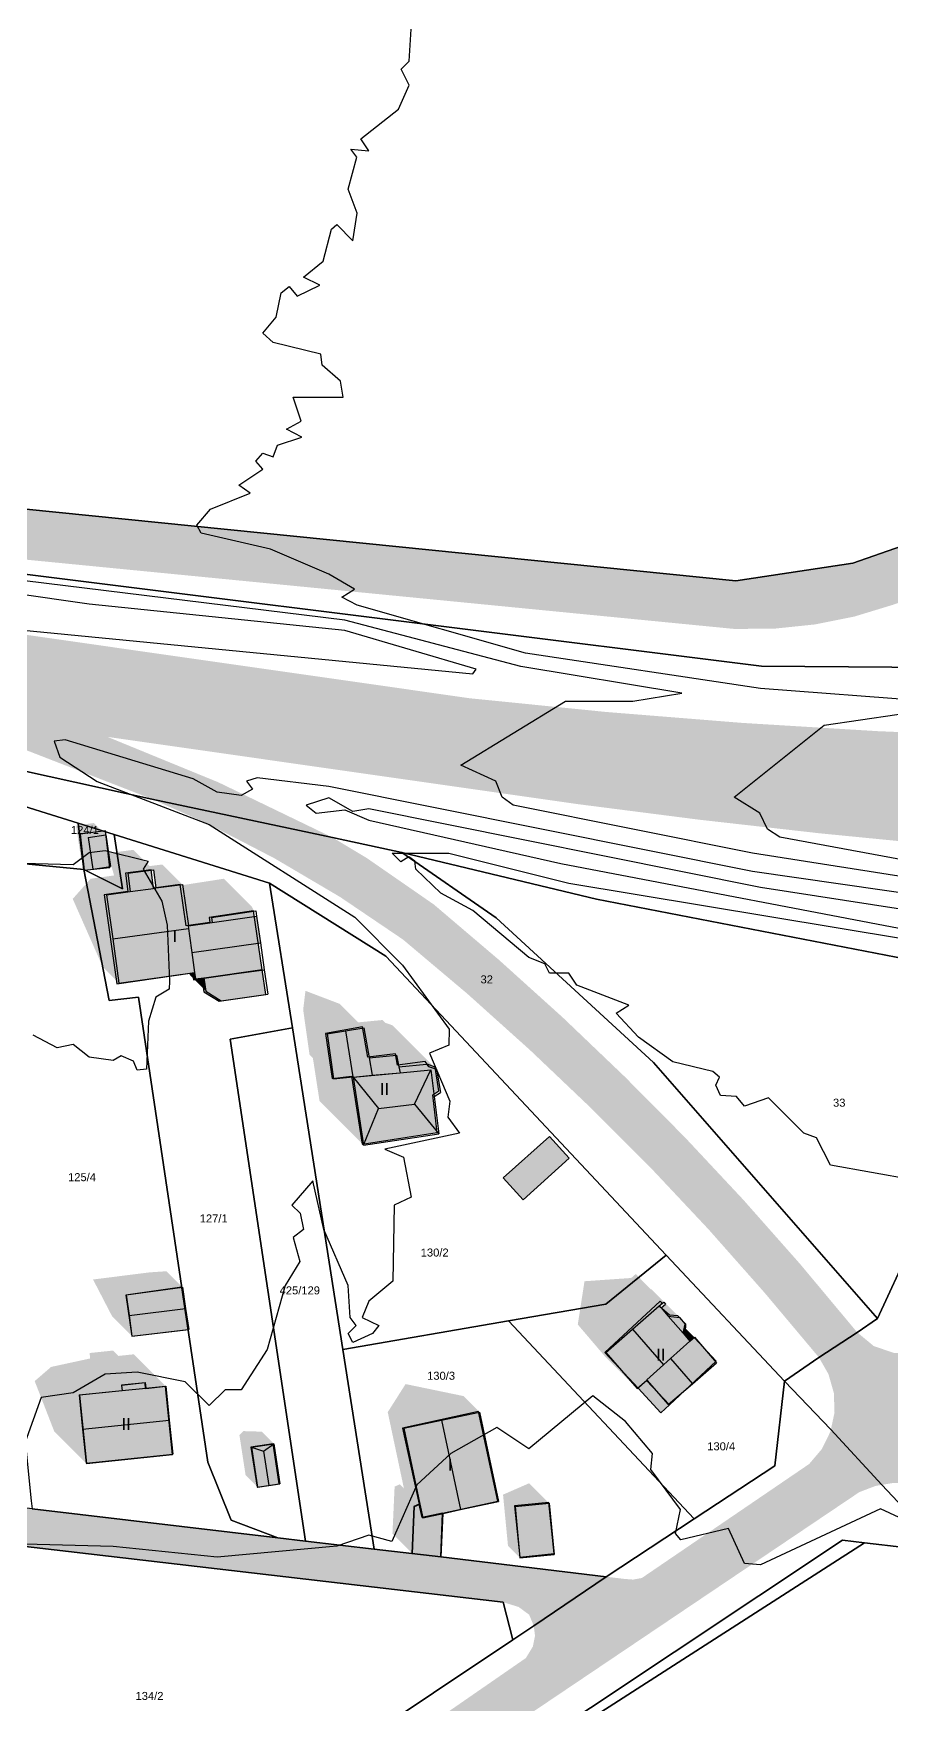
# Model space of a CAD drawing. Header units: millimetres. Extents: x 238 to 3518, y -74 to 2735.
# Drawn here: x 2522.4 to 2629.8, y 1544.8 to 1753.7 of the extents above; entities that cross this region are included whole.
import ezdxf
from ezdxf.enums import TextEntityAlignment as Align

# ---------------------------------------------------------------- set-up
doc = ezdxf.new("R2010")
doc.units = ezdxf.units.MM
for name, color, linetype in [('LP_Flurstueck_bez', 7, 'Continuous'), ('LP_Flurstuecke', 8, 'Continuous'), ('LP_Gebaeude_Dachaufsicht', 9, 'Continuous'), ('LP_Gebaeude_Dachschatten', 253, 'Continuous'), ('LP_Gebaeude_F', 254, 'Continuous'), ('LP_Gebaeude_Geschosszahl', 7, 'Continuous'), ('LP_Gebaeude_Schatten', 7, 'Continuous'), ('LP_Gebaeude_U', 7, 'Continuous'), ('LP_Topographie_Hoehenlinien', 8, 'Continuous'), ('LP_Verkehr_Strassen', 9, 'Continuous'), ('LP_Verkehr_Wege_Plaetze', 252, 'Continuous')]:
    doc.layers.add(name, color=color, linetype=linetype)
doc.styles.get("Standard").update_dxf_attribs({"font": 'arial.ttf'})

msp = doc.modelspace()

# ---------------------------------------------------------------- hatches: boundary and pattern name
at = {"layer": 'LP_Gebaeude_Dachschatten'}
for points in [[(2541.83, 1641.83), (2541.79, 1642.15), (2541.83, 1642.15), (2541.07, 1647.32), (2537.75, 1646.9), (2537.75, 1646.88), (2534.52, 1646.44), (2534.52, 1646.45), (2531.58, 1646.04), (2532.35, 1640.52)], [(2550.83, 1640.02), (2550.35, 1643.37), (2544.8, 1642.57), (2541.83, 1642.14), (2541.83, 1642.15), (2541.79, 1642.15), (2541.83, 1641.83), (2541.96, 1640.91), (2542.25, 1638.82)], [(2561.46, 1629.03), (2559.17, 1628.67), (2559.97, 1623.03), (2562.39, 1623.28)], [(2565.59, 1619.31), (2570.1, 1619.85), (2572.13, 1624.15), (2568.3, 1623.8), (2562.41, 1623.25)], [(2565.59, 1619.31), (2562.41, 1623.25), (2563.72, 1614.75)], [(2541.07, 1596.98), (2534.02, 1596.03), (2534.39, 1593.45), (2541.46, 1594.34)], [(2597.36, 1591.73), (2594.02, 1588.82), (2597.94, 1584.31), (2599.16, 1585.37), (2599.15, 1585.39), (2601.24, 1587.27)], [(2604.85, 1584.93), (2607.86, 1587.55), (2605.1, 1590.73), (2604.54, 1590.24), (2604.55, 1590.23), (2602.12, 1588.06)], [(2539.42, 1580.35), (2538.98, 1584.6), (2536.48, 1584.34), (2536.48, 1584.35), (2533.53, 1584.06), (2533.53, 1584.08), (2528.14, 1583.52), (2528.59, 1579.25)], [(2573.48, 1580.38), (2568.75, 1579.37), (2570.77, 1569.85), (2571.13, 1568.18), (2573.67, 1568.72), (2575.86, 1569.19)], [(2552.51, 1577.43), (2549.7, 1577), (2551.21, 1576.5)], [(2549.7, 1577), (2550.47, 1571.99), (2551.87, 1572.2), (2551.21, 1576.5)], [(2586.93, 1569.98), (2582.67, 1569.56), (2583.29, 1563.16), (2587.55, 1563.58)]]:
    msp.add_hatch(color=253, dxfattribs=at).paths.add_polyline_path(points)
at = {"layer": 'LP_Gebaeude_F'}
for points in [[(2528.26, 1653.63), (2528.77, 1649.13), (2531.99, 1649.45), (2531.46, 1654.02)], [(2531.27, 1646.04), (2532.86, 1634.91), (2542.34, 1636.26), (2542.46, 1635.41), (2543.51, 1635.56), (2551.04, 1636.66), (2549.96, 1644.05), (2544.42, 1643.18), (2544.51, 1642.58), (2541.54, 1642.14), (2540.77, 1647.33), (2537.44, 1646.88), (2537.14, 1649.16), (2533.93, 1648.74), (2534.23, 1646.43)], [(2543.51, 1635.56), (2543.75, 1633.91), (2545.67, 1632.73), (2551.49, 1633.58), (2551.04, 1636.66)], [(2558.98, 1628.71), (2559.78, 1623.07), (2562.21, 1623.36), (2563.55, 1614.85), (2572.92, 1616.33), (2572.37, 1621.03), (2573.15, 1621.54), (2572.69, 1624.48), (2571.69, 1624.86), (2571.42, 1625.2), (2567.99, 1624.74), (2567.71, 1626.17), (2564.26, 1625.76), (2563.6, 1629.52)], [(2581.2, 1610.66), (2583.69, 1607.9), (2589.44, 1613.1), (2586.97, 1615.82)], [(2534, 1595.99), (2534.73, 1590.85), (2541.77, 1591.7), (2540.98, 1596.98)], [(2593.92, 1588.83), (2598.08, 1584.35), (2599.13, 1585.32), (2601.98, 1582.28), (2607.81, 1587.76), (2605.1, 1590.66), (2604.57, 1590.35), (2604, 1591.36), (2604.03, 1592.35), (2603.04, 1593.41), (2602.01, 1593.5), (2600.72, 1594.59), (2601.08, 1594.99), (2600.82, 1595.25)], [(2528.18, 1583.49), (2529.07, 1574.97), (2539.84, 1576.09), (2538.95, 1584.58), (2536.47, 1584.32), (2536.39, 1585.04), (2533.45, 1584.73), (2533.53, 1584.04)], [(2598.08, 1584.35), (2600.92, 1581.29), (2601.98, 1582.28), (2599.13, 1585.32)], [(2568.61, 1579.38), (2570.68, 1569.88), (2571.04, 1568.2), (2573.59, 1568.76), (2580.53, 1570.26), (2578.1, 1581.44)], [(2549.62, 1577), (2550.4, 1571.99), (2553.17, 1572.42), (2552.4, 1577.43)], [(2569.75, 1563.72), (2573.39, 1563.3), (2573.59, 1568.76), (2571.04, 1568.2), (2570.68, 1569.88), (2570.01, 1569.59)], [(2582.62, 1569.64), (2583.28, 1563.26), (2587.57, 1563.7), (2586.91, 1570.09)]]:
    msp.add_hatch(color=254, dxfattribs=at).paths.add_polyline_path(points)
at = {"layer": 'LP_Gebaeude_Schatten'}
for points in [[(2529.98, 1655.01), (2531.48, 1653.51), (2529.27, 1653.18), (2529.86, 1649.22), (2528.36, 1650.72), (2527.77, 1654.68), (2529.98, 1655.01)], [(2536.97, 1649.62), (2538.57, 1649.82), (2541.07, 1647.32), (2537.75, 1646.9), (2537.44, 1649.15), (2534.23, 1648.74), (2534.52, 1646.45), (2531.58, 1646.04), (2532.35, 1640.52), (2533.12, 1634.99), (2531.12, 1636.99), (2527.35, 1645.52), (2529.58, 1648.04), (2532.52, 1648.45), (2531.92, 1650.58), (2531.82, 1651.25), (2534.94, 1651.65), (2536.97, 1649.62)], [(2549.75, 1644.54), (2550.02, 1644.01), (2544.7, 1643.18), (2544.8, 1642.57), (2541.83, 1642.14), (2541.83, 1642.15), (2541.08, 1647.24), (2546.25, 1648.04), (2549.75, 1644.54)], [(2541.96, 1636.24), (2542.59, 1636.33), (2542.71, 1635.51), (2543.76, 1635.66), (2544, 1634), (2542, 1636), (2541.96, 1636.24)], [(2571.85, 1624.57), (2571.58, 1624.88), (2568.15, 1624.54), (2567.86, 1625.98), (2564.43, 1625.65), (2563.75, 1629.4), (2561.46, 1629.03), (2559.17, 1628.67), (2559.97, 1623.03), (2562.39, 1623.28), (2562.4, 1623.28), (2562.41, 1623.25), (2563.72, 1614.75), (2558.22, 1620.25), (2557.39, 1625.61), (2556.97, 1626.03), (2556.17, 1631.67), (2556.46, 1634.03), (2560.75, 1632.4), (2563.07, 1630.09), (2566.08, 1630.38), (2566.41, 1630.05), (2567.35, 1629.72), (2572.85, 1624.22), (2571.85, 1624.57)], [(2539.07, 1598.98), (2541.07, 1596.98), (2534.02, 1596.03), (2534.76, 1590.88), (2532.26, 1593.38), (2529.89, 1597.95), (2536.96, 1598.84), (2539.07, 1598.98)], [(2597.21, 1598.14), (2597.77, 1598.63), (2599.67, 1596.72), (2599.73, 1596.72), (2603.23, 1593.22), (2601.83, 1593.36), (2600.93, 1594.39), (2601.49, 1594.88), (2601.27, 1595.13), (2600.71, 1594.64), (2597.36, 1591.73), (2594.02, 1588.82), (2597.94, 1584.31), (2593.94, 1588.31), (2590.52, 1592.32), (2591.36, 1597.73), (2597.21, 1598.14)], [(2604.54, 1590.24), (2603.68, 1591.23), (2603.86, 1591.96), (2605.1, 1590.73), (2604.54, 1590.24)], [(2536.48, 1584.34), (2536.48, 1584.35), (2536.41, 1585.07), (2533.46, 1584.76), (2533.53, 1584.08), (2528.14, 1583.52), (2528.59, 1579.25), (2529.03, 1574.98), (2525.03, 1578.98), (2522.59, 1585.25), (2524.64, 1587.02), (2529.53, 1588.08), (2529.46, 1588.76), (2532.41, 1589.07), (2533.08, 1588.4), (2534.98, 1588.6), (2538.98, 1584.6), (2536.48, 1584.34)], [(2573.48, 1580.38), (2568.75, 1579.37), (2570.77, 1569.85), (2570.11, 1569.57), (2569.84, 1563.7), (2567.34, 1566.2), (2567.61, 1572.07), (2568.27, 1572.35), (2568.77, 1571.85), (2566.75, 1581.37), (2568.98, 1584.88), (2576.22, 1583.38), (2578.22, 1581.38), (2573.48, 1580.38)], [(2599.16, 1585.37), (2601.83, 1582.31), (2598.95, 1585.19), (2599.16, 1585.37)], [(2548.71, 1579), (2551.01, 1578.93), (2552.51, 1577.43), (2549.7, 1577), (2550.47, 1571.99), (2548.97, 1573.49), (2548.2, 1578.5), (2548.71, 1579)], [(2584.43, 1572.48), (2586.93, 1569.98), (2582.67, 1569.56), (2583.29, 1563.16), (2581.79, 1564.66), (2581.17, 1571.06), (2584.43, 1572.48)]]:
    msp.add_hatch(color=7, dxfattribs=at).paths.add_polyline_path(points)
at = {"layer": 'LP_Verkehr_Strassen'}
h = msp.add_hatch(color=9, dxfattribs=at)
h.paths.add_polyline_path([(1715.53, 2302.41), (1724.21, 2298.88), (1732.3, 2295.26), (1740.26, 2291.35), (1747.5, 2287.36), (1754.53, 2283.02), (1761.33, 2278.32), (1767.89, 2273.28), (1771.83, 2270.06), (1775.47, 2266.5), (1778.79, 2262.64), (1781.04, 2259.9), (1782.62, 2256.73), (1783.46, 2253.29), (1783.52, 2249.75), (1783.45, 2249.44), (1782.78, 2246.28), (1777.61, 2227.98), (1783.43, 2224.56), (1785.01, 2228.44), (1786.97, 2232.15), (1789.28, 2235.65), (1791.93, 2238.9), (1794.8, 2240.79), (1798.09, 2241.77), (1801.52, 2241.73), (1804.79, 2240.69), (1809.28, 2237.76), (1813.58, 2234.55), (1817.66, 2231.06), (1821.5, 2227.32), (1825.09, 2223.34), (1831.59, 2216.24), (1837.91, 2208.99), (1844.06, 2201.58), (1850.03, 2194.04), (1855.81, 2186.35), (1861.42, 2178.53), (1866.83, 2170.57), (1872.05, 2162.49), (1877.08, 2154.28), (1881.99, 2145.21), (1886.71, 2136.12), (1891.28, 2126.95), (1895.69, 2117.7), (1899.95, 2108.39), (1904.05, 2099), (1907.99, 2089.54), (1911.78, 2080.02), (1918.47, 2061.96), (1925.24, 2043.8), (1932.05, 2025.66), (1938.91, 2007.54), (1945.8, 1989.43), (1952.64, 1971.19), (1960.1, 1953.03), (1968.14, 1935.11), (1976.74, 1917.46), (1985.9, 1900.09), (1995.6, 1883.01), (2003.25, 1870.79), (2011.42, 1858.95), (2020.09, 1847.48), (2029.27, 1836.4), (2038.92, 1825.74), (2049.03, 1815.51), (2059.58, 1805.73), (2068.59, 1797.73), (2077.88, 1790.04), (2087.44, 1782.67), (2097.23, 1775.64), (2107.27, 1768.96), (2117.53, 1762.62), (2126.97, 1757.23), (2129.88, 1754.77), (2132.11, 1751.69), (2133.55, 1748.16), (2133.99, 1744.33), (2133.62, 1740.52), (2132.36, 1736.92), (2131.82, 1736.09), (2137.92, 1731.63), (2143.57, 1736.13), (2146.61, 1738.33), (2150.09, 1739.76), (2153.8, 1740.34), (2158.56, 1739.83), (2163.26, 1738.99), (2167.9, 1737.85), (2186.15, 1731.2), (2204.59, 1725.13), (2223.22, 1719.66), (2242.01, 1714.78), (2260.85, 1710.4), (2279.9, 1706.72), (2299.06, 1703.69), (2321.58, 1700.14), (2344.09, 1696.59), (2367.12, 1693.11), (2390.11, 1689.96), (2454.53, 1680.74), (2575.98, 1663.48), (2591.02, 1661.33), (2606.09, 1659.4), (2621.19, 1657.7), (2636.32, 1656.22), (2640.93, 1654.7), (2644.86, 1651.86), (2647.75, 1647.96), (2649.31, 1643.36), (2649.4, 1638.5), (2659.74, 1639.2), (2661.04, 1643.97), (2663.46, 1648.29), (2666.98, 1651.36), (2671.06, 1653.66), (2675.52, 1655.08), (2680.17, 1655.56), (2695.96, 1656.39), (2711.73, 1657.53), (2727.47, 1659), (2743.22, 1661.24), (2758.84, 1662.91), (2774.46, 1664.64), (2791.21, 1666.49), (2806.13, 1667.69), (2822.35, 1668.46), (2833.28, 1668.56), (2844.34, 1668.39), (2855.69, 1667.97), (2867, 1667.15), (2878.29, 1665.94), (2889.52, 1664.33), (2900.7, 1662.33), (2923.44, 1657.42), (2937.74, 1653.34), (2951.71, 1648.94), (2963.41, 1644.48), (2974.33, 1639.54), (2982.57, 1635.58), (2977.72, 1646.13), (2974.63, 1647.46), (2968.24, 1649.98), (2958.7, 1653.53), (2956.77, 1654.22), (2945.01, 1658.02), (2935.82, 1660.88), (2924.68, 1664.11), (2913.43, 1666.95), (2902.09, 1669.39), (2890.67, 1671.43), (2879.18, 1673.08), (2867.65, 1674.32), (2856.08, 1675.15), (2844.48, 1675.58), (2833.04, 1675.97), (2821.87, 1675.92), (2806.18, 1675.15), (2789.77, 1673.76), (2773.75, 1671.81), (2758.04, 1670.06), (2742.31, 1668.6), (2726.56, 1667.43), (2710.78, 1666.55), (2694.99, 1665.95), (2679.2, 1665.64), (2663.4, 1665.62), (2661.55, 1667.26), (2660.05, 1669.21), (2658.93, 1671.42), (2658.24, 1673.79), (2658.19, 1674.29), (2651.54, 1674.33), (2651.39, 1672.03), (2650.59, 1669.86), (2649.23, 1668.01), (2647.39, 1666.61), (2645.24, 1665.78), (2628.14, 1666.48), (2611.07, 1667.52), (2594.02, 1668.89), (2577, 1670.6), (2391.3, 1697.14), (2368.31, 1700.32), (2345.37, 1703.8), (2322.47, 1707.58), (2299.62, 1711.66), (2281.8, 1714.91), (2264.09, 1718.68), (2246.5, 1722.98), (2229.04, 1727.8), (2211.73, 1733.14), (2194.59, 1738.99), (2177.63, 1745.34), (2160.87, 1752.2), (2158.7, 1753.89), (2157.06, 1756.1), (2156.07, 1758.66), (2155.85, 1760.93), (2148.48, 1764.39), (2148.16, 1764.12), (2145.71, 1762.78), (2143.02, 1762.01), (2140.23, 1761.85), (2131.1, 1766.4), (2119.32, 1772.81), (2107.78, 1779.66), (2096.49, 1786.92), (2085.49, 1794.59), (2074.77, 1802.66), (2064.35, 1811.12), (2054.03, 1820.68), (2044.15, 1830.68), (2034.71, 1841.11), (2025.74, 1851.95), (2017.25, 1863.17), (2009.27, 1874.75), (2001.8, 1886.67), (1992.21, 1903.54), (1983.16, 1920.71), (1974.66, 1938.16), (1966.71, 1955.87), (1959.34, 1973.82), (1952.53, 1992), (1945.64, 2010.09), (1938.79, 2028.2), (1931.98, 2046.33), (1925.21, 2064.46), (1918.49, 2082.62), (1914.66, 2092.25), (1910.67, 2101.82), (1906.52, 2111.32), (1902.21, 2120.75), (1897.75, 2130.11), (1893.13, 2139.38), (1888.35, 2148.58), (1883.41, 2157.7), (1878.61, 2166.31), (1873.58, 2174.79), (1868.31, 2183.12), (1862.81, 2191.31), (1857.09, 2199.34), (1851.15, 2207.21), (1844.99, 2214.91), (1838.63, 2222.44), (1832.06, 2229.79), (1828.56, 2233.2), (1825.16, 2236.7), (1821.85, 2240.29), (1818.64, 2243.97), (1815.52, 2247.73), (1813.86, 2250.86), (1813.07, 2254.32), (1813.22, 2257.87), (1814.29, 2261.25), (1815.99, 2264.87), (1817.94, 2268.36), (1820.14, 2271.71), (1822.2, 2274.41), (1816.54, 2279.27), (1810.62, 2273.76), (1807.94, 2271.39), (1804.83, 2269.62), (1801.43, 2268.53), (1797.88, 2268.14), (1794.32, 2268.49), (1790.9, 2269.56), (1787.78, 2271.3), (1783.31, 2273.63), (1778.96, 2276.15), (1774.73, 2278.88), (1767.19, 2284.01), (1759.47, 2288.86), (1751.59, 2293.45), (1743.55, 2297.95), (1735.36, 2302.07), (1727.04, 2306.3), (1719.14, 2310.09)])
h.paths.add_polyline_path([(1767.95, 2278.1), (1768.21, 2278.63), (1780.91, 2270.16), (1789.38, 2264.73), (1786.2, 2260.9)], flags=0)
h.paths.add_polyline_path([(1784.56, 2238.25), (1785.58, 2240.87), (1786.52, 2242.91), (1788.43, 2241.49), (1785.56, 2237.34), (1785.09, 2237.32), (1784.71, 2237.42)], flags=0)
h.paths.add_polyline_path([(1806.96, 2265.79), (1810.03, 2268.44), (1813.33, 2271.64), (1813.91, 2271.66), (1814.25, 2271.38), (1814.33, 2270.94), (1809.22, 2263.91)], flags=0)
h.paths.add_polyline_path([(2137.92, 1739.08), (2140.62, 1743.67), (2142.29, 1745.45), (2143.03, 1745.73), (2143.83, 1745.78), (2144.44, 1745.36), (2144.55, 1744.75), (2144.36, 1744.01), (2143.25, 1741.9), (2139.2, 1737.81), (2138.42, 1737.84), (2137.98, 1738.23)], flags=0)
h.paths.add_polyline_path([(1792.17, 2255.76), (1793.04, 2257.9), (1794.74, 2259.46), (1797.41, 2260.46), (1800.27, 2260.38), (1802.88, 2259.24), (1804.38, 2257.52), (1805.07, 2255.35), (1804.84, 2253.08), (1803.73, 2251.09), (1801.93, 2249.7), (1799.7, 2249.16), (1797.41, 2249.29), (1795.25, 2250.07), (1793.39, 2251.43), (1792.29, 2253.46)], flags=0)
h.paths.add_polyline_path([(1808.55, 2245.3), (1810.71, 2247.7), (1813.67, 2244.51), (1819.28, 2238.75), (1830.87, 2226.84), (1837.01, 2219.91), (1846, 2209.06), (1855, 2197.1), (1863.15, 2185.25), (1873.42, 2168.42), (1872.83, 2167.89), (1866.8, 2177.31), (1854, 2195.3), (1841.84, 2210.47), (1831.21, 2223.01), (1821.11, 2234.02), (1815.26, 2239.74)], flags=0)
for points in [[(2537.26, 1658), (2544.19, 1654.94), (2552.59, 1650.59), (2560.79, 1645.76), (2568.66, 1640.44), (2576.71, 1633.66), (2584.55, 1626.62), (2592.19, 1619.36), (2599.65, 1611.9), (2606.87, 1604.22), (2613.87, 1596.31), (2620.67, 1588.22), (2621.88, 1586.11), (2622.55, 1583.76), (2622.63, 1581.32), (2622.18, 1579.21), (2628.53, 1572.28), (2630.05, 1572.53), (2632.38, 1572.36), (2634.61, 1571.63), (2636.6, 1570.39), (2638.29, 1568.56), (2639.72, 1572.18), (2635.7, 1576.55), (2635.32, 1577.84), (2635.3, 1579.18), (2635.66, 1580.47), (2636.21, 1581.76), (2640.05, 1585.92), (2644.86, 1592.52), (2646.54, 1594.03), (2648.41, 1595.27), (2650.51, 1596.03), (2652.73, 1596.28), (2656.93, 1596.32), (2664.97, 1596.39), (2666.31, 1596.61), (2667.54, 1597.18), (2695.76, 1615.95), (2693.32, 1620.05), (2687.33, 1630.67), (2673.44, 1622.88), (2677.04, 1616.04), (2676.41, 1611.26), (2671.74, 1607.11), (2662.44, 1603.21), (2660.03, 1602.44), (2657.51, 1602.59), (2655.22, 1603.66), (2653.47, 1605.49), (2652.52, 1607.82), (2655.01, 1615.5), (2657.04, 1623.3), (2658.63, 1631.21), (2659.74, 1639.2), (2649.4, 1638.5), (2649.93, 1631.07), (2649.59, 1623.63), (2648.39, 1616.28), (2646.34, 1609.11), (2643.46, 1602.24), (2639.64, 1595.86), (2635.27, 1589.85), (2632.78, 1588.84), (2630.09, 1588.76), (2627.54, 1589.63), (2625.47, 1591.34), (2618.29, 1599.93), (2611.2, 1607.94), (2603.89, 1615.75), (2596.35, 1623.34), (2588.61, 1630.73), (2580.67, 1637.89), (2572.52, 1644.82), (2564.17, 1650.6), (2559.84, 1653.2)], [(1609.11, 1553.88), (1628.76, 1550.31), (1665.88, 1543.56), (1685.96, 1541.66), (1724.32, 1538.11), (1755.14, 1534.34), (1758.15, 1534.11), (1765.53, 1533.55), (1785.7, 1532.82), (1806.06, 1532.61), (1810.79, 1530.14), (1812.42, 1527.29), (1818.02, 1503.43), (1821.26, 1505.19), (1825.87, 1508.05), (1835.96, 1507.86), (1835.88, 1512.09), (1835.74, 1518.85), (1835.39, 1528.42), (1835.83, 1543.96), (1840.98, 1546.68), (1850.61, 1557.72), (1855.92, 1562.18), (1862.39, 1565.5), (1874.13, 1571.54), (1893.69, 1578.3), (1894.23, 1578.47), (1909.17, 1583.09), (1920.39, 1585.74), (1926.68, 1587.23), (1946.69, 1591.74), (1966.45, 1596.19), (1978.05, 1598.92), (1979.84, 1599.34), (1988.92, 1601.57), (1998.7, 1603.73), (2002.23, 1604.49), (2020.15, 1608.36), (2038.67, 1612.37), (2060.99, 1617.18), (2071.81, 1618.28), (2083.87, 1620.42), (2088.88, 1620.02), (2104.29, 1618.77), (2130.51, 1616.65), (2139.07, 1615.96), (2174.74, 1610.85), (2199.43, 1607.25), (2201.85, 1606.9), (2206.91, 1606.16), (2226.72, 1603.28), (2247.86, 1600.33), (2269, 1597.34), (2271.48, 1596.91), (2307.37, 1592.02), (2341.79, 1587.34), (2362.82, 1587.02), (2404.54, 1586.39), (2466.34, 1570.98), (2581.2, 1557.61), (2583.12, 1557.02), (2584.44, 1556.05), (2585.01, 1554.67), (2594.07, 1560.8), (2573.39, 1563.3), (2565.05, 1564.26), (2556.47, 1565.25), (2553, 1565.65), (2522.27, 1569.28), (2498.87, 1572.05), (2476.72, 1575.06), (2466.31, 1577.36), (2458.22, 1579.5), (2433.87, 1585.97), (2404.77, 1593.69), (2387.72, 1593.9), (2382.57, 1593.95), (2372.74, 1594.05), (2367.76, 1594.1), (2362.76, 1594.16), (2339.62, 1594.41), (2320.35, 1597.06), (2286.61, 1601.71), (2271.84, 1603.69), (2251.99, 1606.47), (2220.01, 1610.84), (2198.93, 1613.74), (2193.92, 1614.39), (2152.77, 1619.81), (2129.47, 1622.89), (2099.32, 1627.34), (2071.45, 1623.47), (2063.48, 1622.36), (2037.99, 1617.57), (2013.25, 1612.81), (1997.89, 1609.85), (1986.96, 1607.53), (1984.68, 1606.1), (1974.51, 1604.18), (1973.28, 1603.95), (1962.21, 1602), (1948.59, 1599.21), (1934.4, 1596.33), (1905.2, 1590.33), (1903.43, 1589.63), (1877.51, 1580.85), (1870.23, 1578.12), (1862.9, 1576.03), (1847.52, 1566.2), (1841.81, 1559.13), (1829.44, 1551.51), (1817.11, 1543.42), (1812.27, 1541.85), (1805.65, 1540.85), (1796.74, 1541.36), (1787.97, 1539.2), (1763.63, 1540.11), (1754.78, 1540.44), (1746.13, 1541.25), (1736.13, 1542.33), (1728.03, 1543.2), (1727.52, 1543.28), (1718.55, 1544.76), (1713.52, 1545.59), (1712.87, 1545.57), (1688.42, 1548.15), (1654.75, 1551.69), (1643.37, 1553.38), (1634.78, 1554.65), (1628, 1558.67), (1626.74, 1560.58), (1625.46, 1567.02), (1626.48, 1571.86), (1621.77, 1566.99), (1614.65, 1559.61)], [(2544.72, 1523.46), (2547.99, 1519.07), (2625.73, 1571.37), (2627.74, 1572.14), (2628.53, 1572.28), (2622.18, 1579.21), (2622.12, 1578.94), (2621.04, 1576.75), (2619.46, 1574.89), (2598.53, 1560.64), (2597.44, 1560.44), (2596.32, 1560.53), (2594.07, 1560.8), (2585.01, 1554.67), (2585.17, 1553.41), (2584.9, 1552.07), (2584.03, 1550.64)]]:
    msp.add_hatch(color=9, dxfattribs=at).paths.add_polyline_path(points)
at = {"layer": 'LP_Verkehr_Wege_Plaetze'}
for points in [[(1836.34, 2262.26), (1877.51, 2202.36), (1885.88, 2187.21), (1898.79, 2159.54), (1914.5, 2120.9), (1926.74, 2086.16), (1953.49, 2003.85), (1970.28, 1960.94), (1983.48, 1932.31), (1994.58, 1911.01), (2006.39, 1890.09), (2022.21, 1865.9), (2033.96, 1849.99), (2050.42, 1831.46), (2066.58, 1815.95), (2083.97, 1801.98), (2090.96, 1798.1), (2098.15, 1794.6), (2105.51, 1791.47), (2113.02, 1788.74), (2120.67, 1786.4), (2128.43, 1784.47), (2136.28, 1782.95), (2144.19, 1781.83), (2146.99, 1780.96), (2149.4, 1779.3), (2151.22, 1776.99), (2152.27, 1774.26), (2152.45, 1771.33), (2151.77, 1768.48), (2150.27, 1765.96), (2148.48, 1764.39), (2155.85, 1760.93), (2155.81, 1761.4), (2156.28, 1764.1), (2157.92, 1767.05), (2160.45, 1769.28), (2163.58, 1770.53), (2166.95, 1770.66), (2170.16, 1769.64), (2176.32, 1764.2), (2182.66, 1758.99), (2189.19, 1754.01), (2195.9, 1749.27), (2202.76, 1744.76), (2209.79, 1740.51), (2272.71, 1723.07), (2300.61, 1717.19), (2392.07, 1702.23), (2453.21, 1694.6), (2610.13, 1679.26), (2615.22, 1679.31), (2620.22, 1679.83), (2625.14, 1680.82), (2629.94, 1682.28), (2638.58, 1685.31), (2641.45, 1685.88), (2644.36, 1685.58), (2647.05, 1684.43), (2649.28, 1682.54), (2650.85, 1680.08), (2651.63, 1677.26), (2651.54, 1674.33), (2658.19, 1674.29), (2658, 1676.24), (2658.33, 1679.3), (2659.74, 1682.03), (2662.04, 1684.08), (2664.91, 1685.17), (2667.99, 1685.15), (2672.97, 1683.65), (2680.38, 1681.23), (2687.2, 1679.05), (2693.99, 1677.31), (2700.87, 1675.99), (2707.83, 1675.07), (2714.82, 1674.56), (2721.82, 1674.19), (2728.94, 1673.8), (2821.37, 1681.32), (2939.32, 1691.29), (2945.57, 1690.18), (2944.84, 1699.89), (2938.82, 1697.26), (2820.88, 1687.3), (2728.46, 1679.78), (2721.75, 1679.47), (2715.03, 1679.55), (2708.33, 1680.04), (2701.68, 1680.92), (2695.08, 1682.19), (2688.57, 1683.85), (2682.18, 1685.89), (2674.26, 1688.47), (2666.12, 1690.21), (2670.17, 1692.23), (2674.6, 1693.17), (2679.12, 1692.95), (2704.9, 1690.29), (2727.84, 1690.52), (2806.15, 1699.23), (2948.38, 1717.98), (2936.9, 1744.25), (2929.46, 1741.13), (2935.4, 1725.24), (2931.73, 1720.32), (2805.6, 1703.7), (2727.56, 1695.01), (2705.09, 1694.79), (2679.61, 1698.47), (2653.69, 1697.51), (2624.91, 1687.47), (2610.3, 1685.27), (2516.93, 1694.7), (2508.26, 1695.58), (2454.03, 1701.09), (2453.89, 1700.05), (2406.27, 1706.75), (2382.13, 1711), (2311.87, 1722.46), (2302, 1724.07), (2300.01, 1724.5), (2293.84, 1725.84), (2274.7, 1730.04), (2212.06, 1747.3), (2203.3, 1751.2), (2194.97, 1756.74), (2172.09, 1775.55), (2146.96, 1785.8), (2128.45, 1789.11), (2112.64, 1793.49), (2105.01, 1796.24), (2103.27, 1796.87), (2094.21, 1801.27), (2086.61, 1806.1), (2075.2, 1815.6), (2070.14, 1819.81), (2054.08, 1835.05), (2037.92, 1853.05), (2026.09, 1868.46), (2010.3, 1892.48), (1998.71, 1912.77), (1987.35, 1934.46), (1974.42, 1962.79), (1961.34, 1995.81), (1957.51, 2005.52), (1947.94, 2035.15), (1931.07, 2087.47), (1925.24, 2103.93), (1918.64, 2122.58), (1902.76, 2161.64), (1889.99, 2189.55), (1881.55, 2204.98), (1862.54, 2234.93), (1847.99, 2254.86), (1842.69, 2262.12), (1839.66, 2266.28)], [(2391.68, 1684.73), (2419.25, 1680.77), (2437.06, 1677.91), (2473.45, 1673.97), (2509.47, 1668.8), (2531.7, 1665.77), (2575.41, 1659.52), (2590.48, 1657.37), (2605.62, 1655.43), (2620.77, 1653.72), (2635.95, 1652.23), (2639.09, 1651.1), (2647.75, 1647.96), (2644.86, 1651.86), (2640.93, 1654.7), (2636.32, 1656.22), (2621.19, 1657.7), (2606.09, 1659.4), (2591.02, 1661.33), (2575.98, 1663.48), (2454.53, 1680.74)], [(2509.47, 1668.8), (2537.26, 1658), (2559.84, 1653.2), (2545.55, 1660.1), (2531.7, 1665.77)]]:
    msp.add_hatch(color=252, dxfattribs=at).paths.add_polyline_path(points)

# ---------------------------------------------------------------- linework, layer by layer
at = {"layer": 'LP_Flurstuecke', "color": 8}
for points in [[(2376.92, 2062.04), (2426.1, 1923.52), (2441.21, 1880.95), (2516.93, 1694.7), (2610.3, 1685.27), (2624.91, 1687.47), (2653.69, 1697.51), (2679.61, 1698.47), (2705.09, 1694.79), (2727.56, 1695.01), (2805.6, 1703.7), (2931.73, 1720.32), (2935.4, 1725.24), (2929.46, 1741.13), (2826.39, 2026.24), (2809.7, 2072.4), (2773.58, 2172.31), (2760.8, 2169.1), (2753.44, 2171.7), (2746.47, 2169.82), (2649.25, 2143.56), (2448.33, 2089.3), (2384.14, 2071.96), (2378.24, 2068.06)], [(2473.38, 1672.07), (2487.46, 1667.67), (2528.03, 1654.97), (2532.52, 1653.57), (2551.94, 1647.5), (2566.53, 1638.37), (2601.59, 1600.98), (2616.37, 1585.24), (2620.67, 1588.22), (2625.47, 1591.34), (2628.01, 1593.07), (2600, 1625.07), (2580.32, 1643.14), (2568.5, 1651.31), (2559.84, 1653.2), (2537.26, 1658)], [(2485.89, 1653.38), (2496.04, 1652.39), (2514.06, 1650.62), (2528.72, 1649.19), (2528.03, 1654.97), (2487.46, 1667.67)], [(2528.03, 1654.97), (2528.72, 1649.19), (2533.56, 1646.8), (2532.52, 1653.57)], [(2528.72, 1649.19), (2531.89, 1632.83), (2535.57, 1633.22), (2544.25, 1575.1), (2547.16, 1567.85), (2553, 1565.65), (2556.47, 1565.25), (2547.06, 1628), (2554.83, 1629.42), (2551.94, 1647.5), (2532.52, 1653.57), (2533.56, 1646.8)], [(2514.06, 1650.62), (2522.17, 1570.27), (2522.27, 1569.28), (2553, 1565.65), (2547.16, 1567.85), (2544.25, 1575.1), (2535.57, 1633.22), (2531.89, 1632.83), (2528.72, 1649.19)], [(2568.5, 1651.31), (2580.32, 1643.14), (2600, 1625.07), (2628.01, 1593.07), (2636.27, 1610.9), (2636.49, 1628.76), (2634.23, 1637.48), (2592.88, 1645.48)], [(2551.94, 1647.5), (2554.83, 1629.42), (2561.14, 1589.21), (2581.87, 1592.79), (2594.03, 1594.88), (2601.59, 1600.98), (2566.53, 1638.37)], [(2616.37, 1585.24), (2622.18, 1579.21), (2628.53, 1572.28), (2636.45, 1563.89), (2638.29, 1568.56), (2639.72, 1572.18), (2641.77, 1577.34), (2656.93, 1596.32), (2662.44, 1603.21), (2677.29, 1640.39), (2659.74, 1639.2), (2649.4, 1638.5), (2634.23, 1637.48), (2636.49, 1628.76), (2636.27, 1610.9), (2628.01, 1593.07), (2625.47, 1591.34), (2620.67, 1588.22)], [(2547.06, 1628), (2556.47, 1565.25), (2565.05, 1564.26), (2561.14, 1589.21), (2554.83, 1629.42)], [(2581.87, 1592.79), (2605.08, 1568.03), (2615.16, 1574.64), (2616.37, 1585.24), (2601.59, 1600.98), (2594.03, 1594.88)], [(2561.14, 1589.21), (2565.05, 1564.26), (2573.39, 1563.3), (2594.07, 1560.8), (2605.08, 1568.03), (2581.87, 1592.79)], [(2466.34, 1570.98), (2467.04, 1525.04), (2535.55, 1528.9), (2542.57, 1526.35), (2582.38, 1552.91), (2581.2, 1557.61)], [(2549.98, 1516.4), (2550.94, 1515.12), (2559.17, 1520.76), (2587.11, 1539.84), (2626.37, 1565.04), (2623.63, 1565.35)], [(2559.17, 1520.76), (2600.04, 1466.15), (2682.74, 1521.68), (2662.73, 1536.91), (2636.45, 1563.89), (2626.37, 1565.04), (2587.11, 1539.84)]]:
    msp.add_lwpolyline(points, close=True, dxfattribs=at)
for points in [[(2805.6, 1703.7), (2727.56, 1695.01), (2705.09, 1694.79), (2679.61, 1698.47), (2653.69, 1697.51), (2624.91, 1687.47), (2610.3, 1685.27), (2516.93, 1694.7), (2508.26, 1695.58), (2454.03, 1701.09), (2453.89, 1700.05), (2406.27, 1706.75), (2382.13, 1711), (2311.87, 1722.46)], [(2821.37, 1681.32), (2728.94, 1673.8), (2658.19, 1674.29), (2651.54, 1674.33), (2613.48, 1674.59), (2453.21, 1694.6), (2392.07, 1702.23), (2300.61, 1717.19)], [(2300.61, 1717.19), (2392.07, 1702.23), (2453.21, 1694.6), (2613.48, 1674.59), (2651.54, 1674.33), (2658.19, 1674.29), (2728.94, 1673.8), (2821.37, 1681.32)], [(2289.32, 1699.44), (2391.68, 1684.73), (2419.25, 1680.77), (2437.06, 1677.91), (2442.47, 1677.05), (2473.38, 1672.07), (2537.26, 1658), (2559.84, 1653.2), (2568.5, 1651.31), (2592.88, 1645.48), (2634.23, 1637.48), (2649.4, 1638.5), (2659.74, 1639.2), (2677.29, 1640.39), (2731.2, 1645.71), (2761.74, 1647.36), (2815.87, 1649.01)], [(2362.82, 1587.02), (2404.54, 1586.39), (2466.34, 1570.98), (2581.2, 1557.61), (2582.38, 1552.91), (2585.01, 1554.67), (2594.07, 1560.8), (2573.39, 1563.3), (2565.05, 1564.26), (2556.47, 1565.25), (2553, 1565.65), (2522.27, 1569.28), (2498.87, 1572.05), (2476.72, 1575.06), (2466.31, 1577.36), (2458.22, 1579.5), (2433.87, 1585.97), (2404.77, 1593.69), (2387.72, 1593.9), (2382.57, 1593.95), (2372.74, 1594.05), (2367.76, 1594.1), (2362.76, 1594.16)], [(2549.98, 1516.4), (2623.63, 1565.35), (2626.37, 1565.04), (2636.45, 1563.89), (2628.53, 1572.28), (2622.18, 1579.21), (2616.37, 1585.24), (2615.16, 1574.64), (2605.08, 1568.03), (2594.07, 1560.8), (2585.01, 1554.67), (2582.38, 1552.91), (2542.57, 1526.35)]]:
    msp.add_lwpolyline(points, dxfattribs=at)
at = {"layer": 'LP_Gebaeude_Dachaufsicht', "color": 9}
for p, q in [((2529.27, 1653.18, 76.06), (2531.48, 1653.51, 76.06)), ((2529.27, 1653.18, 76.06), (2529.86, 1649.22, 76.06)), ((2531.48, 1653.51, 76.06), (2532.07, 1649.55, 76.06)), ((2529.86, 1649.22, 76.06), (2532.07, 1649.55, 76.06)), ((2534.23, 1648.74, 77.31), (2537.44, 1649.15, 77.31)), ((2534.23, 1648.74, 77.31), (2534.52, 1646.45, 77.31)), ((2537.44, 1649.15, 77.31), (2537.75, 1646.9, 77.31)), ((2531.58, 1646.04, 77.31), (2534.52, 1646.45, 77.3)), ((2531.58, 1646.04, 77.31), (2532.35, 1640.52, 80.99)), ((2534.52, 1646.44, 77.31), (2537.75, 1646.88, 77.31)), ((2534.52, 1646.45, 77.3), (2534.52, 1646.44, 77.31)), ((2534.52, 1646.45, 77.31), (2534.52, 1646.44, 77.31)), ((2537.75, 1646.9, 77.29), (2541.07, 1647.32, 77.31)), ((2537.75, 1646.9, 77.31), (2537.75, 1646.88, 77.31)), ((2537.75, 1646.9, 77.29), (2537.75, 1646.88, 77.31)), ((2541.07, 1647.32, 77.31), (2541.83, 1642.15, 80.78)), ((2544.7, 1643.18, 79.57), (2550.25, 1644.04, 79.57)), ((2550.25, 1644.04, 79.57), (2550.35, 1643.37, 79.57)), ((2532.35, 1640.52, 80.99), (2541.83, 1641.83, 80.99)), ((2541.79, 1642.15, 79.61), (2541.83, 1641.83, 79.81)), ((2541.79, 1642.15, 80.78), (2541.83, 1642.15, 80.78)), ((2541.79, 1642.15, 79.61), (2541.83, 1642.15, 79.61)), ((2541.79, 1642.15, 80.78), (2541.83, 1641.83, 80.99)), ((2541.83, 1642.14, 79.62), (2544.8, 1642.57, 79.62)), ((2541.83, 1642.15, 79.61), (2541.83, 1642.14, 79.62)), ((2541.83, 1641.83, 80.99), (2541.96, 1640.91, 80.38)), ((2541.83, 1641.83, 79.81), (2541.96, 1640.91, 80.38)), ((2544.7, 1643.18, 79.57), (2544.8, 1642.57, 79.57)), ((2544.8, 1642.57, 79.62), (2550.35, 1643.37, 79.62)), ((2544.8, 1642.57, 79.57), (2550.35, 1643.37, 79.57)), ((2550.35, 1643.37, 79.62), (2550.83, 1640.02, 81.66)), ((2532.35, 1640.52, 80.99), (2533.12, 1634.99, 77.31)), ((2541.96, 1640.91, 80.38), (2542.25, 1638.82, 81.66)), ((2541.96, 1640.91, 80.38), (2542.25, 1638.82, 78.98)), ((2542.25, 1638.82, 81.66), (2550.83, 1640.02, 81.66)), ((2550.83, 1640.02, 81.66), (2551.31, 1636.67, 79.62)), ((2542.25, 1638.82, 81.66), (2542.59, 1636.33, 80.12)), ((2542.25, 1638.82, 78.98), (2542.59, 1636.33, 77.31)), ((2533.12, 1634.99, 77.31), (2542.59, 1636.33, 77.31)), ((2542.59, 1636.33, 77.31), (2542.59, 1636.33, 77.31)), ((2542.59, 1636.33, 80.12), (2542.71, 1635.51, 79.62)), ((2542.59, 1636.33, 80.12), (2542.59, 1636.33, 80.12)), ((2542.71, 1635.51, 79.62), (2543.76, 1635.66, 79.62)), ((2543.76, 1635.66, 79.62), (2551.31, 1636.67, 79.62)), ((2543.76, 1635.66, 76.64), (2551.31, 1636.67, 76.64)), ((2543.76, 1635.66, 76.64), (2544, 1634, 76.64)), ((2551.31, 1636.67, 76.64), (2551.75, 1633.62, 76.64)), ((2544, 1634, 76.64), (2545.91, 1632.8, 76.64)), ((2545.91, 1632.8, 76.64), (2551.75, 1633.62, 76.64)), ((2561.46, 1629.03, 80.05), (2563.75, 1629.4, 77.48)), ((2563.75, 1629.4, 77.48), (2564.43, 1625.65, 77.48)), ((2559.17, 1628.67, 77.48), (2561.46, 1629.03, 80.05)), ((2559.17, 1628.67, 77.48), (2559.97, 1623.03, 77.48)), ((2561.46, 1629.03, 80.05), (2562.39, 1623.28, 80.05)), ((2564.43, 1625.65, 77.48), (2567.86, 1625.98, 77.48)), ((2564.43, 1625.65, 77.48), (2564.82, 1623.47, 77.48)), ((2567.86, 1625.98, 77.48), (2568.15, 1624.54, 77.48)), ((2559.97, 1623.03, 77.48), (2562.39, 1623.28, 80.05)), ((2562.39, 1623.28, 80.05), (2562.4, 1623.28, 80.03)), ((2562.4, 1623.28, 80.03), (2562.41, 1623.25, 80.03)), ((2562.41, 1623.25, 80.99), (2568.3, 1623.8, 80.99)), ((2562.41, 1623.25, 80.03), (2564.82, 1623.47, 77.48)), ((2562.41, 1623.25, 80.99), (2565.59, 1619.31, 85.43)), ((2562.41, 1623.25, 80.99), (2563.72, 1614.75, 80.99)), ((2564.82, 1623.47, 77.48), (2568.3, 1623.8, 77.48)), ((2568.15, 1624.54, 80.99), (2571.58, 1624.88, 80.99)), ((2568.15, 1624.54, 77.48), (2568.3, 1623.8, 77.48)), ((2568.15, 1624.54, 80.99), (2568.3, 1623.8, 80.99)), ((2568.3, 1623.8, 80.99), (2572.13, 1624.15, 80.99)), ((2570.1, 1619.85, 85.43), (2572.13, 1624.15, 80.99)), ((2571.58, 1624.88, 80.99), (2571.85, 1624.57, 80.99)), ((2571.85, 1624.57, 80.99), (2572.85, 1624.22, 80.99)), ((2572.13, 1624.15, 80.99), (2572.55, 1620.83, 80.99)), ((2572.85, 1624.22, 80.99), (2573.33, 1621.33, 80.99)), ((2572.55, 1620.83, 80.99), (2573.33, 1621.33, 80.99)), ((2563.72, 1614.75, 80.99), (2565.59, 1619.31, 85.43)), ((2565.59, 1619.31, 85.43), (2570.1, 1619.85, 85.43)), ((2570.1, 1619.85, 85.43), (2573.13, 1616.17, 80.99)), ((2572.55, 1620.83, 80.99), (2573.13, 1616.17, 80.99)), ((2563.72, 1614.75, 80.99), (2573.13, 1616.17, 80.99)), ((2534.02, 1596.03, 76.35), (2541.07, 1596.98, 76.35)), ((2534.02, 1596.03, 76.35), (2534.39, 1593.45, 79.44)), ((2541.07, 1596.98, 76.35), (2541.46, 1594.34, 79.44)), ((2534.39, 1593.45, 79.44), (2541.46, 1594.34, 79.44)), ((2541.46, 1594.34, 79.44), (2541.85, 1591.7, 76.35)), ((2597.36, 1591.73, 80.94), (2600.71, 1594.64, 77.49)), ((2600.71, 1594.64, 77.49), (2601.27, 1595.13, 77.49)), ((2600.71, 1594.64, 77.49), (2600.93, 1594.39, 77.49)), ((2600.93, 1594.39, 77.49), (2601.49, 1594.88, 77.49)), ((2600.93, 1594.39, 77.49), (2601.83, 1593.36, 77.49)), ((2601.27, 1595.13, 77.49), (2601.49, 1594.88, 77.49)), ((2534.39, 1593.45, 79.44), (2534.76, 1590.88, 76.35)), ((2534.76, 1590.88, 76.35), (2541.85, 1591.7, 76.35)), ((2594.02, 1588.82, 77.49), (2597.36, 1591.73, 80.94)), ((2597.36, 1591.73, 80.94), (2601.24, 1587.27, 80.94)), ((2601.83, 1593.36, 77.49), (2603.68, 1591.23, 77.49)), ((2601.83, 1593.36, 77.49), (2603.23, 1593.22, 77.49)), ((2603.23, 1593.22, 77.49), (2603.96, 1592.38, 77.49)), ((2603.68, 1591.23, 77.49), (2603.96, 1592.38, 77.49)), ((2602.12, 1588.06, 80.91), (2604.55, 1590.23, 78.4)), ((2602.12, 1588.06, 80.02), (2604.55, 1590.23, 77.49)), ((2603.68, 1591.23, 77.49), (2604.54, 1590.24, 77.49)), ((2604.54, 1590.24, 78.4), (2605.1, 1590.73, 77.82)), ((2604.54, 1590.24, 78.4), (2604.55, 1590.23, 78.4)), ((2604.54, 1590.24, 77.49), (2604.55, 1590.23, 77.49)), ((2605.1, 1590.73, 77.82), (2607.86, 1587.55, 77.82)), ((2594.02, 1588.82, 77.49), (2597.94, 1584.31, 77.49)), ((2601.24, 1587.27, 80.94), (2601.7, 1587.68, 80.47)), ((2601.24, 1587.27, 80), (2601.7, 1587.68, 80.47)), ((2601.7, 1587.68, 80.47), (2602.12, 1588.06, 80.91)), ((2601.7, 1587.68, 80.47), (2602.12, 1588.06, 80.02)), ((2602.12, 1588.06, 80.91), (2604.85, 1584.93, 80.91)), ((2604.85, 1584.93, 80.91), (2607.86, 1587.55, 77.82)), ((2599.15, 1585.39, 78.75), (2601.24, 1587.27, 80.94)), ((2599.15, 1585.39, 77.82), (2601.24, 1587.27, 80)), ((2599.15, 1585.39, 77.82), (2599.16, 1585.37, 77.82)), ((2599.15, 1585.39, 78.75), (2599.16, 1585.37, 78.75)), ((2528.14, 1583.52, 78.37), (2533.53, 1584.08, 78.35)), ((2528.14, 1583.52, 78.37), (2528.59, 1579.25, 81.88)), ((2533.46, 1584.76, 78.37), (2536.41, 1585.07, 78.37)), ((2533.46, 1584.76, 78.37), (2533.53, 1584.08, 78.37)), ((2533.53, 1584.06, 78.37), (2536.48, 1584.35, 78.37)), ((2533.53, 1584.08, 78.37), (2533.53, 1584.06, 78.37)), ((2533.53, 1584.08, 78.35), (2533.53, 1584.06, 78.37)), ((2536.41, 1585.07, 78.37), (2536.48, 1584.35, 78.37)), ((2536.48, 1584.34, 78.37), (2538.98, 1584.6, 78.37)), ((2536.48, 1584.35, 78.37), (2536.48, 1584.34, 78.37)), ((2538.98, 1584.6, 78.37), (2539.42, 1580.35, 81.88)), ((2597.94, 1584.31, 77.49), (2599.16, 1585.37, 78.75)), ((2599.16, 1585.37, 77.82), (2601.83, 1582.31, 77.82)), ((2601.83, 1582.31, 77.82), (2604.85, 1584.93, 80.91)), ((2573.48, 1580.38, 79.17), (2578.22, 1581.38, 75)), ((2578.22, 1581.38, 75), (2580.6, 1570.2, 75)), ((2528.59, 1579.25, 81.88), (2539.42, 1580.35, 81.88)), ((2528.59, 1579.25, 81.88), (2529.03, 1574.98, 78.37)), ((2539.42, 1580.35, 81.88), (2539.86, 1576.1, 78.37)), ((2568.75, 1579.37, 75), (2573.48, 1580.38, 79.17)), ((2568.75, 1579.37, 75), (2570.77, 1569.85, 75)), ((2573.48, 1580.38, 79.17), (2575.86, 1569.19, 79.17)), ((2549.7, 1577, 74.46), (2552.51, 1577.43, 74.46)), ((2551.21, 1576.5, 75.81), (2552.51, 1577.43, 74.46)), ((2552.51, 1577.43, 74.46), (2553.27, 1572.42, 74.46)), ((2529.03, 1574.98, 78.37), (2539.86, 1576.1, 78.37)), ((2549.7, 1577, 74.46), (2550.47, 1571.99, 74.46)), ((2549.7, 1577, 74.46), (2551.21, 1576.5, 75.81)), ((2551.21, 1576.5, 75.81), (2551.87, 1572.2, 75.81)), ((2550.47, 1571.99, 74.46), (2551.87, 1572.2, 75.81)), ((2551.87, 1572.2, 75.81), (2553.27, 1572.42, 74.46)), ((2569.84, 1563.7, 75.38), (2570.11, 1569.57, 75.38)), ((2570.11, 1569.57, 75.38), (2570.77, 1569.85, 75.38)), ((2570.77, 1569.85, 75), (2571.13, 1568.18, 75)), ((2570.77, 1569.85, 75.38), (2571.13, 1568.18, 75.38)), ((2571.13, 1568.18, 75), (2573.67, 1568.72, 77.24)), ((2571.13, 1568.18, 75.38), (2573.67, 1568.72, 75.38)), ((2573.45, 1563.27, 75.38), (2573.67, 1568.72, 75.38)), ((2573.67, 1568.72, 77.24), (2575.86, 1569.19, 79.17)), ((2575.86, 1569.19, 79.17), (2580.6, 1570.2, 75)), ((2582.67, 1569.56, 73.92), (2586.93, 1569.98, 75.09)), ((2582.67, 1569.56, 73.92), (2583.29, 1563.16, 73.92)), ((2586.93, 1569.98, 75.09), (2587.55, 1563.58, 75.09)), ((2569.84, 1563.7, 75.38), (2573.45, 1563.27, 75.38)), ((2583.29, 1563.16, 73.92), (2587.55, 1563.58, 75.09))]:
    msp.add_line(p, q, dxfattribs=at)
at = {"layer": 'LP_Gebaeude_U', "color": 7}
for points in [[(2528.26, 1653.63), (2528.77, 1649.13), (2531.99, 1649.45), (2531.46, 1654.02)], [(2531.27, 1646.04), (2532.86, 1634.91), (2542.34, 1636.26), (2542.46, 1635.41), (2543.51, 1635.56), (2551.04, 1636.66), (2549.96, 1644.05), (2544.42, 1643.18), (2544.51, 1642.58), (2541.54, 1642.14), (2540.77, 1647.33), (2537.44, 1646.88), (2537.14, 1649.16), (2533.93, 1648.74), (2534.23, 1646.43)], [(2543.51, 1635.56), (2543.75, 1633.91), (2545.67, 1632.73), (2551.49, 1633.58), (2551.04, 1636.66)], [(2558.98, 1628.71), (2559.78, 1623.07), (2562.21, 1623.36), (2563.55, 1614.85), (2572.92, 1616.33), (2572.37, 1621.03), (2573.15, 1621.54), (2572.69, 1624.48), (2571.69, 1624.86), (2571.42, 1625.2), (2567.99, 1624.74), (2567.71, 1626.17), (2564.26, 1625.76), (2563.6, 1629.52)], [(2581.2, 1610.66), (2583.69, 1607.9), (2589.44, 1613.1), (2586.97, 1615.82)], [(2534, 1595.99), (2534.73, 1590.85), (2541.77, 1591.7), (2540.98, 1596.98)], [(2593.92, 1588.83), (2598.08, 1584.35), (2599.13, 1585.32), (2601.98, 1582.28), (2607.81, 1587.76), (2605.1, 1590.66), (2604.57, 1590.35), (2604, 1591.36), (2604.03, 1592.35), (2603.04, 1593.41), (2602.01, 1593.5), (2600.72, 1594.59), (2601.08, 1594.99), (2600.82, 1595.25)], [(2528.18, 1583.49), (2529.07, 1574.97), (2539.84, 1576.09), (2538.95, 1584.58), (2536.47, 1584.32), (2536.39, 1585.04), (2533.45, 1584.73), (2533.53, 1584.04)], [(2598.08, 1584.35), (2600.92, 1581.29), (2601.98, 1582.28), (2599.13, 1585.32)], [(2568.61, 1579.38), (2570.68, 1569.88), (2571.04, 1568.2), (2573.59, 1568.76), (2580.53, 1570.26), (2578.1, 1581.44)], [(2549.62, 1577), (2550.4, 1571.99), (2553.17, 1572.42), (2552.4, 1577.43)], [(2569.75, 1563.72), (2573.39, 1563.3), (2573.59, 1568.76), (2571.04, 1568.2), (2570.68, 1569.88), (2570.01, 1569.59)], [(2582.62, 1569.64), (2583.28, 1563.26), (2587.57, 1563.7), (2586.91, 1570.09)]]:
    msp.add_lwpolyline(points, close=True, dxfattribs=at)
at = {"layer": 'LP_Topographie_Hoehenlinien', "color": 8}
for points in [[(2634.18, 1670.22), (2613.39, 1671.8), (2583.99, 1676.22), (2562.94, 1682.22), (2561.02, 1683.22), (2562.59, 1684.22), (2559.4, 1686.11), (2552.09, 1689.22), (2543.4, 1691.23), (2542.86, 1692.22), (2544.59, 1694.22), (2549.54, 1696.22), (2548.12, 1697.22), (2551.14, 1699.22), (2550.24, 1700.22), (2551.11, 1701.22), (2552.4, 1700.78), (2552.97, 1702.22), (2556.01, 1703.22), (2554.1, 1704.22), (2555.92, 1705.22), (2554.93, 1708.22), (2561.17, 1708.22), (2560.83, 1710.22), (2558.56, 1712.22), (2558.4, 1713.6), (2552.4, 1715.05), (2551.12, 1716.22), (2552.81, 1718.22), (2553.4, 1721.28), (2554.4, 1722.06), (2555.4, 1720.86), (2558.27, 1722.22), (2556.23, 1723.22), (2558.67, 1725.22), (2559.7, 1729.22), (2560.4, 1729.81), (2562.4, 1727.76), (2562.94, 1731.22), (2561.79, 1734.22), (2562.89, 1738.21), (2562.15, 1739.21), (2564.4, 1739.02), (2563.4, 1740.54), (2568.11, 1744.21), (2569.45, 1747.21), (2568.43, 1749.21), (2569.45, 1750.21), (2569.67, 1754.21)], [(2316.64, 1710.22), (2383.42, 1699.07), (2388.42, 1697.21), (2391.85, 1697.22), (2392.1, 1696.22), (2393.42, 1695.77), (2399.42, 1696.27), (2400.09, 1695.22), (2403.42, 1694.23), (2417.42, 1694.83), (2420.42, 1693.04), (2428.42, 1692.38), (2430.42, 1691.17), (2433.42, 1691.69), (2467.41, 1686.47), (2470.41, 1686.87), (2481.47, 1685.22), (2482.41, 1684.04), (2484.41, 1684.44), (2497.41, 1682.1), (2505.41, 1681.79), (2516.41, 1679.55), (2577.4, 1673.67)], [(2577.4, 1673.67), (2577.8, 1674.22), (2561.4, 1679.06), (2529.4, 1682.36), (2481.41, 1689.25), (2457.41, 1691.12), (2425.42, 1696.52), (2405.42, 1698.58), (2385.42, 1702.77), (2375.42, 1704.09), (2359.43, 1705.19)], [(2634.39, 1647.77), (2612.39, 1651.22), (2582.45, 1657.22), (2581.08, 1658.22), (2580.28, 1660.22), (2575.89, 1662.22), (2588.97, 1670.22), (2597.39, 1670.24), (2603.54, 1671.22), (2583.4, 1674.57), (2561.4, 1680.38), (2506.41, 1687.11)], [(2635.39, 1649.63), (2615.8, 1653.22), (2614.23, 1654.22), (2613.27, 1656.22), (2610.07, 1658.22), (2621.33, 1667.22), (2634.95, 1669.22)], [(2634.39, 1645.76), (2612.39, 1648.94), (2559.4, 1659.57), (2550.4, 1660.64), (2549.07, 1660.22), (2549.85, 1659.22), (2548.4, 1658.46), (2545.4, 1658.88), (2542.4, 1660.52), (2526.4, 1665.39), (2525.04, 1665.22), (2525.74, 1663.22), (2530.4, 1660.2), (2544.4, 1654.84), (2562.63, 1643.22), (2568.61, 1637.22), (2574.45, 1629.22), (2574.41, 1627.22), (2571.97, 1626.22), (2574.52, 1620.22), (2574.28, 1618.22), (2575.73, 1616.22), (2566.39, 1614.22), (2568.73, 1613.22), (2569.68, 1608.22), (2567.56, 1607.22), (2567.4, 1597.74), (2564.4, 1595.25), (2563.54, 1593.22), (2565.64, 1592.22), (2564.85, 1591.22), (2562.4, 1590.09), (2561.8, 1591.22), (2562.82, 1592.22), (2562.07, 1593.22), (2561.82, 1597.22), (2558.75, 1604.22), (2557.4, 1610.27), (2554.75, 1607.22), (2555.8, 1606.22), (2556.21, 1604.22), (2554.92, 1603.22), (2555.74, 1600.22), (2553.93, 1597.22), (2551.68, 1589.22), (2548.4, 1584.17), (2546.4, 1584.17), (2544.4, 1582.2), (2541.4, 1585.15), (2535.4, 1586.35), (2531.4, 1586.1), (2527.4, 1583.77), (2523.4, 1583.2), (2521.4, 1577.61)], [(2634.39, 1643.71), (2613.39, 1646.94), (2564.4, 1656.79), (2562.4, 1656.44), (2559.4, 1658.17), (2556.54, 1657.22), (2557.8, 1656.22), (2561.4, 1656.67), (2564.4, 1655.36), (2588.4, 1649.95), (2636.39, 1640.78)], [(2516.41, 1650.12), (2527.4, 1649.84), (2529.4, 1651.33), (2531.4, 1651.59), (2536.79, 1650.22), (2536.16, 1649.22), (2538.5, 1645.22), (2539.17, 1642.22), (2539.46, 1635.22), (2539.4, 1634.22), (2537.75, 1633.22), (2536.83, 1630.22), (2536.58, 1624.22)], [(2632.39, 1610.4), (2622.14, 1612.22), (2620.39, 1615.67), (2618.79, 1616.22), (2614.39, 1620.64), (2611.39, 1619.61), (2610.39, 1620.82), (2608.39, 1620.96), (2607.77, 1622.22), (2608.26, 1623.22), (2607.39, 1623.93), (2602.39, 1625.16), (2598.1, 1628.22), (2595.34, 1631.22), (2596.91, 1632.22), (2590.4, 1634.72), (2589.41, 1636.22), (2587, 1636.22), (2586.4, 1637.41), (2584.4, 1638.21), (2577.4, 1644.09), (2573.4, 1646.23), (2570.27, 1649.22), (2570.15, 1650.22), (2569.4, 1650.76), (2568.4, 1650.17), (2567.3, 1651.22), (2574.37, 1651.22), (2589.4, 1647.5), (2631.39, 1640.54)], [(2536.58, 1624.22), (2535.4, 1624.11), (2534.97, 1625.22), (2533.4, 1625.92), (2532.4, 1625.31), (2529.4, 1625.75), (2527.4, 1627.32), (2525.4, 1626.92), (2522.4, 1628.47)], [(2635.39, 1566.02), (2628.39, 1569.28), (2613.39, 1562.28), (2611.39, 1562.45), (2609.39, 1566.81), (2603.39, 1565.4), (2602.74, 1566.22), (2603.37, 1569.22), (2599.66, 1574.22), (2599.88, 1576.22), (2596.48, 1580.22), (2592.39, 1583.4), (2584.4, 1576.8), (2580.4, 1579.44), (2574.64, 1576.22), (2570.4, 1572.27), (2567.25, 1565.22), (2564.4, 1566), (2560.4, 1564.63), (2545.4, 1563.25), (2532.4, 1564.59), (2508.66, 1565.22)]]:
    msp.add_lwpolyline(points, dxfattribs=at)

# ---------------------------------------------------------------- texts
at = {"layer": 'LP_Flurstueck_bez', "color": 7}
for s, p in [('124/1', (2528.87, 1654.13)), ('32', (2579.13, 1635.46)), ('33', (2623.22, 1620.05)), ('125/4', (2528.51, 1610.74)), ('127/1', (2544.98, 1605.58)), ('130/2', (2572.62, 1601.32)), ('425/129', (2555.75, 1596.59)), ('130/3', (2573.42, 1585.92)), ('130/4', (2608.46, 1577.1)), ('134/2', (2536.95, 1545.9))]:
    msp.add_text(s, height=1, dxfattribs=at).set_placement(p, align=Align.MIDDLE_CENTER)
at = {"layer": 'LP_Gebaeude_Geschosszahl', "color": 7}
for s, p in [('I', (2540.11, 1640.88)), ('II', (2566.35, 1621.74)), ('II', (2600.91, 1588.57)), ('II', (2534.03, 1579.89)), ('I', (2574.57, 1574.82))]:
    msp.add_text(s, height=1.5, dxfattribs=at).set_placement(p, align=Align.MIDDLE_CENTER)

doc.saveas('drawing.dxf')
